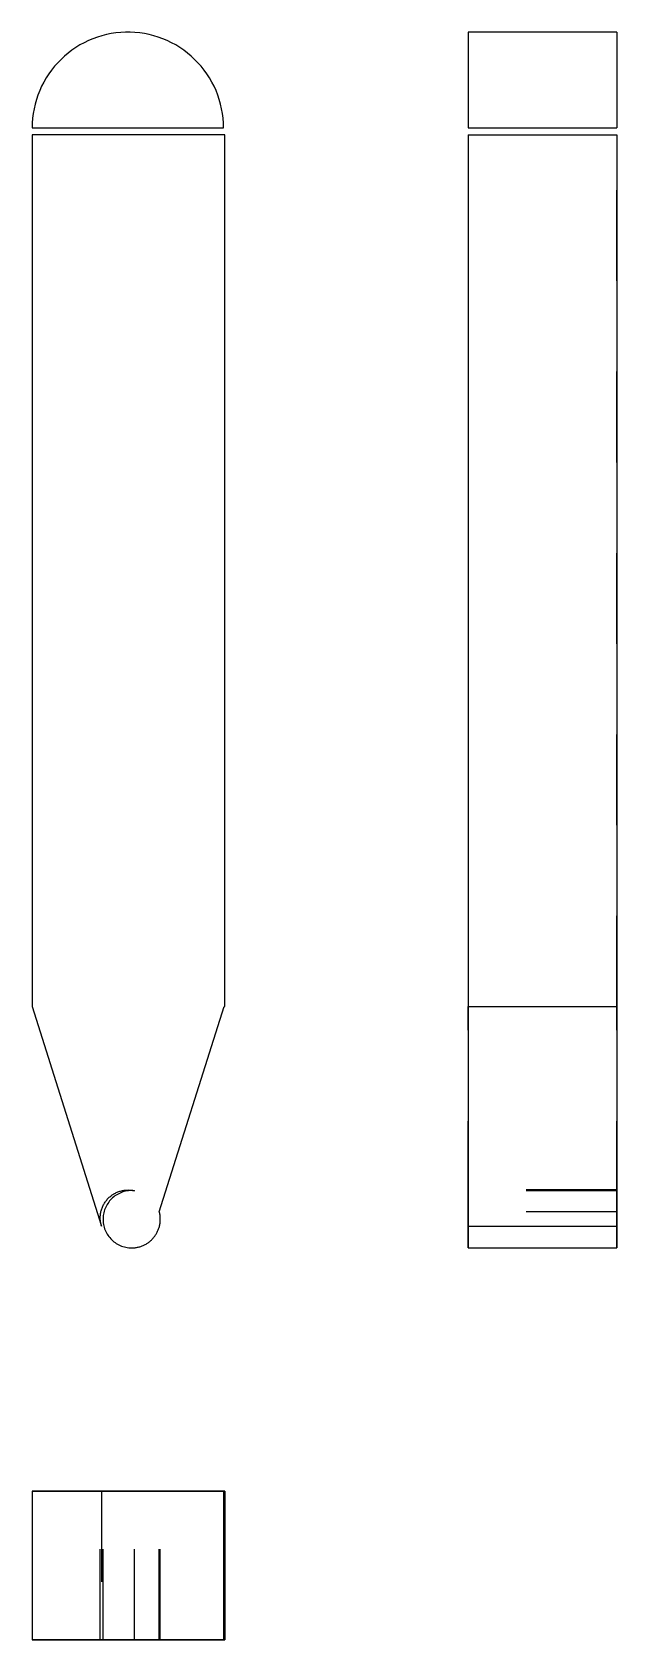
# Model space of a CAD drawing. Extents: x 0 to 0.64, y 0 to 1.77.
import ezdxf

# ---------------------------------------------------------------- set-up
doc = ezdxf.new("R2010")
doc.units = 0
doc.linetypes.add('HIDDEN', pattern=[0.067009, 0.044695, -0.022314])
for name, color, linetype in [('FRONT', 7, 'CONTINUOUS'), ('LEFT', 7, 'CONTINUOUS'), ('LEFT_HID', 7, 'HIDDEN'), ('TOP', 7, 'CONTINUOUS'), ('TOP_HID', 7, 'HIDDEN')]:
    doc.layers.add(name, color=color, linetype=linetype)

msp = doc.modelspace()

# ---------------------------------------------------------------- linework, layer by layer
at = {"layer": 'FRONT'}
for p, q in [((0.048247, 1.755397), (0.043902, 1.752435)), ((0.052734, 1.75814), (0.048247, 1.755397)), ((0.057353, 1.760655), (0.052734, 1.75814)), ((0.062091, 1.762936), (0.057353, 1.760655)), ((0.066937, 1.764979), (0.062091, 1.762936)), ((0.071878, 1.766778), (0.066937, 1.764979)), ((0.076904, 1.768328), (0.071878, 1.766778)), ((0.082, 1.769625), (0.076904, 1.768328)), ((0.087154, 1.770667), (0.082, 1.769625)), ((0.092354, 1.771451), (0.087154, 1.770667)), ((0.097587, 1.771975), (0.092354, 1.771451)), ((0.102839, 1.772237), (0.097587, 1.771975)), ((0.108098, 1.772237), (0.102839, 1.772237)), ((0.11335, 1.771975), (0.108098, 1.772237)), ((0.118583, 1.771451), (0.11335, 1.771975)), ((0.123783, 1.770667), (0.118583, 1.771451)), ((0.128938, 1.769625), (0.123783, 1.770667)), ((0.134034, 1.768328), (0.128938, 1.769625)), ((0.139059, 1.766778), (0.134034, 1.768328)), ((0.144001, 1.764979), (0.139059, 1.766778)), ((0.148847, 1.762936), (0.144001, 1.764979)), ((0.153585, 1.760655), (0.148847, 1.762936)), ((0.158203, 1.75814), (0.153585, 1.760655)), ((0.16269, 1.755397), (0.158203, 1.75814)), ((0.167035, 1.752435), (0.16269, 1.755397)), ((0.028155, 1.738538), (0.024675, 1.734595)), ((0.031827, 1.742303), (0.028155, 1.738538)), ((0.035682, 1.745879), (0.031827, 1.742303)), ((0.03971, 1.74926), (0.035682, 1.745879)), ((0.043902, 1.752435), (0.03971, 1.74926)), ((0.171227, 1.74926), (0.167035, 1.752435)), ((0.175256, 1.745879), (0.171227, 1.74926)), ((0.179111, 1.742303), (0.175256, 1.745879)), ((0.182783, 1.738538), (0.179111, 1.742303)), ((0.186262, 1.734595), (0.182783, 1.738538)), ((0.015473, 1.721796), (0.012844, 1.717242)), ((0.018326, 1.726214), (0.015473, 1.721796)), ((0.021396, 1.730483), (0.018326, 1.726214)), ((0.024675, 1.734595), (0.021396, 1.730483)), ((0.189541, 1.730483), (0.186262, 1.734595)), ((0.192611, 1.726214), (0.189541, 1.730483)), ((0.195464, 1.721796), (0.192611, 1.726214)), ((0.198094, 1.717242), (0.195464, 1.721796)), ((0.006361, 1.702873), (0.004686, 1.697888)), ((0.008282, 1.707769), (0.006361, 1.702873)), ((0.010445, 1.712562), (0.008282, 1.707769)), ((0.012844, 1.717242), (0.010445, 1.712562)), ((0.200493, 1.712562), (0.198094, 1.717242)), ((0.202656, 1.707769), (0.200493, 1.712562)), ((0.204577, 1.702873), (0.202656, 1.707769)), ((0.206252, 1.697888), (0.204577, 1.702873)), ((0.002091, 1.687699), (0.001178, 1.68252)), ((0.003261, 1.692826), (0.002091, 1.687699)), ((0.004686, 1.697888), (0.003261, 1.692826)), ((0.207676, 1.692826), (0.206252, 1.697888)), ((0.208846, 1.687699), (0.207676, 1.692826)), ((0.20976, 1.68252), (0.208846, 1.687699)), ((0.000131, 1.672058), (0, 1.666801)), ((0, 1.666801), (0.210938, 1.666801)), ((0.000524, 1.677302), (0.000131, 1.672058)), ((0.001178, 1.68252), (0.000524, 1.677302)), ((0.210413, 1.677302), (0.20976, 1.68252)), ((0.210806, 1.672058), (0.210413, 1.677302)), ((0.210938, 1.666801), (0.210806, 1.672058)), ((0, 1.658988), (0, 0.698051)), ((0.212418, 1.658988), (0, 1.658988)), ((0.212418, 0.698051), (0.212418, 1.658988)), ((0, 0.698051), (0.07648, 0.455863)), ((0.140187, 0.471924), (0.211595, 0.698051)), ((0.211595, 0.698051), (0.212418, 0.698051)), ((0.077826, 0.477932), (0.078268, 0.478859)), ((0.078268, 0.478859), (0.078742, 0.479772)), ((0.078742, 0.479772), (0.079246, 0.480668)), ((0.079246, 0.480668), (0.079779, 0.481546)), ((0.079779, 0.481546), (0.080341, 0.482407)), ((0.080341, 0.482407), (0.080932, 0.483248)), ((0.080932, 0.483248), (0.081551, 0.484069)), ((0.081551, 0.484069), (0.082197, 0.484868)), ((0.082565, 0.479823), (0.081772, 0.478407)), ((0.082197, 0.484868), (0.082869, 0.485646)), ((0.083431, 0.481196), (0.082565, 0.479823)), ((0.082869, 0.485646), (0.083567, 0.486401)), ((0.084366, 0.482523), (0.083431, 0.481196)), ((0.083567, 0.486401), (0.084289, 0.487132)), ((0.084289, 0.487132), (0.085036, 0.487839)), ((0.085368, 0.4838), (0.084366, 0.482523)), ((0.085036, 0.487839), (0.085806, 0.48852)), ((0.086434, 0.485024), (0.085368, 0.4838)), ((0.085806, 0.48852), (0.086598, 0.489175)), ((0.087561, 0.486191), (0.086434, 0.485024)), ((0.086598, 0.489175), (0.087411, 0.489803)), ((0.087411, 0.489803), (0.088245, 0.490404)), ((0.088747, 0.487299), (0.087561, 0.486191)), ((0.088245, 0.490404), (0.089099, 0.490976)), ((0.089989, 0.488345), (0.088747, 0.487299)), ((0.089099, 0.490976), (0.089972, 0.49152)), ((0.089972, 0.49152), (0.090862, 0.492034)), ((0.091282, 0.489325), (0.089989, 0.488345)), ((0.090862, 0.492034), (0.091768, 0.492518)), ((0.092625, 0.490238), (0.091282, 0.489325)), ((0.091768, 0.492518), (0.092691, 0.492972)), ((0.094012, 0.49108), (0.092625, 0.490238)), ((0.092691, 0.492972), (0.093628, 0.493394)), ((0.093628, 0.493394), (0.094579, 0.493785)), ((0.095441, 0.49185), (0.094012, 0.49108)), ((0.094579, 0.493785), (0.095542, 0.494144)), ((0.096907, 0.492546), (0.095441, 0.49185)), ((0.095542, 0.494144), (0.096516, 0.494471)), ((0.096516, 0.494471), (0.097501, 0.494764)), ((0.098407, 0.493165), (0.096907, 0.492546)), ((0.097501, 0.494764), (0.098496, 0.495025)), ((0.099938, 0.493707), (0.098407, 0.493165)), ((0.098496, 0.495025), (0.099498, 0.495253)), ((0.099498, 0.495253), (0.100508, 0.495446)), ((0.101493, 0.494169), (0.099938, 0.493707)), ((0.100508, 0.495446), (0.101523, 0.495606)), ((0.103071, 0.49455), (0.101493, 0.494169)), ((0.101523, 0.495606), (0.102543, 0.495732)), ((0.102543, 0.495732), (0.103567, 0.495824)), ((0.104666, 0.494851), (0.103071, 0.49455)), ((0.103567, 0.495824), (0.104593, 0.495881)), ((0.104593, 0.495881), (0.105621, 0.495904)), ((0.106275, 0.495068), (0.104666, 0.494851)), ((0.105621, 0.495904), (0.106649, 0.495893)), ((0.107892, 0.495203), (0.106275, 0.495068)), ((0.106649, 0.495893), (0.107676, 0.495847)), ((0.107676, 0.495847), (0.108701, 0.495767)), ((0.109514, 0.495254), (0.107892, 0.495203)), ((0.108701, 0.495767), (0.109722, 0.495653)), ((0.111137, 0.495222), (0.109514, 0.495254)), ((0.109722, 0.495653), (0.110739, 0.495505)), ((0.110739, 0.495505), (0.111751, 0.495323)), ((0.112756, 0.495107), (0.111137, 0.495222)), ((0.111751, 0.495323), (0.112756, 0.495107)), ((0.075045, 0.464968), (0.075056, 0.465996)), ((0.075068, 0.46394), (0.075045, 0.464968)), ((0.075056, 0.465996), (0.075101, 0.467023)), ((0.075126, 0.462914), (0.075068, 0.46394)), ((0.075101, 0.467023), (0.075181, 0.468047)), ((0.075218, 0.46189), (0.075126, 0.462914)), ((0.075181, 0.468047), (0.075295, 0.469069)), ((0.075344, 0.46087), (0.075218, 0.46189)), ((0.075295, 0.469069), (0.075443, 0.470086)), ((0.075504, 0.459855), (0.075344, 0.46087)), ((0.075443, 0.470086), (0.075625, 0.471098)), ((0.075625, 0.471098), (0.07584, 0.472103)), ((0.07584, 0.472103), (0.076089, 0.4731)), ((0.076089, 0.4731), (0.076372, 0.474089)), ((0.076372, 0.474089), (0.076687, 0.475067)), ((0.076687, 0.475067), (0.077034, 0.476034)), ((0.077034, 0.476034), (0.077414, 0.47699)), ((0.077414, 0.47699), (0.077826, 0.477932)), ((0.078212, 0.466014), (0.078133, 0.464393)), ((0.078133, 0.464393), (0.078138, 0.46277)), ((0.078138, 0.46277), (0.078226, 0.461149)), ((0.078373, 0.467629), (0.078212, 0.466014)), ((0.078226, 0.461149), (0.078398, 0.459535)), ((0.078618, 0.469233), (0.078373, 0.467629)), ((0.078944, 0.470823), (0.078618, 0.469233)), ((0.079352, 0.472394), (0.078944, 0.470823)), ((0.07984, 0.473942), (0.079352, 0.472394)), ((0.080407, 0.475463), (0.07984, 0.473942)), ((0.081052, 0.476953), (0.080407, 0.475463)), ((0.081772, 0.478407), (0.081052, 0.476953)), ((0.140414, 0.471032), (0.140187, 0.471924)), ((0.140615, 0.470135), (0.140414, 0.471032)), ((0.14079, 0.469232), (0.140615, 0.470135)), ((0.140939, 0.468324), (0.14079, 0.469232)), ((0.141061, 0.467413), (0.140939, 0.468324)), ((0.141157, 0.466498), (0.141061, 0.467413)), ((0.141076, 0.460071), (0.141168, 0.460986)), ((0.141225, 0.465581), (0.141157, 0.466498)), ((0.141168, 0.460986), (0.141233, 0.461903)), ((0.141268, 0.464662), (0.141225, 0.465581)), ((0.141233, 0.461903), (0.141271, 0.462822)), ((0.141283, 0.463742), (0.141268, 0.464662)), ((0.141271, 0.462822), (0.141283, 0.463742)), ((0.075698, 0.458845), (0.075504, 0.459855)), ((0.075925, 0.457843), (0.075698, 0.458845)), ((0.076186, 0.456848), (0.075925, 0.457843)), ((0.07648, 0.455863), (0.076186, 0.456848)), ((0.078398, 0.459535), (0.078652, 0.457932)), ((0.078652, 0.457932), (0.078988, 0.456344)), ((0.078988, 0.456344), (0.079405, 0.454776)), ((0.079405, 0.454776), (0.079903, 0.453231)), ((0.079903, 0.453231), (0.080479, 0.451713)), ((0.080479, 0.451713), (0.081132, 0.450227)), ((0.081132, 0.450227), (0.081861, 0.448777)), ((0.081861, 0.448777), (0.082663, 0.447366)), ((0.082663, 0.447366), (0.083537, 0.445998)), ((0.083537, 0.445998), (0.084479, 0.444677)), ((0.084479, 0.444677), (0.085489, 0.443406)), ((0.085489, 0.443406), (0.086562, 0.442189)), ((0.133318, 0.442709), (0.133918, 0.443406)), ((0.133918, 0.443406), (0.134499, 0.444119)), ((0.134499, 0.444119), (0.135058, 0.44485)), ((0.135058, 0.44485), (0.135595, 0.445596)), ((0.135595, 0.445596), (0.136111, 0.446358)), ((0.136111, 0.446358), (0.136604, 0.447134)), ((0.136604, 0.447134), (0.137074, 0.447925)), ((0.137074, 0.447925), (0.137521, 0.448729)), ((0.137521, 0.448729), (0.137945, 0.449545)), ((0.137945, 0.449545), (0.138344, 0.450373)), ((0.138344, 0.450373), (0.13872, 0.451213)), ((0.13872, 0.451213), (0.13907, 0.452064)), ((0.13907, 0.452064), (0.139396, 0.452924)), ((0.139396, 0.452924), (0.139697, 0.453793)), ((0.139697, 0.453793), (0.139972, 0.454671)), ((0.139972, 0.454671), (0.140221, 0.455556)), ((0.140221, 0.455556), (0.140445, 0.456448)), ((0.140445, 0.456448), (0.140642, 0.457347)), ((0.140642, 0.457347), (0.140813, 0.45825)), ((0.140813, 0.45825), (0.140958, 0.459159)), ((0.140958, 0.459159), (0.141076, 0.460071)), ((0.086562, 0.442189), (0.087697, 0.441028)), ((0.087697, 0.441028), (0.08889, 0.439927)), ((0.08889, 0.439927), (0.090137, 0.438889)), ((0.090137, 0.438889), (0.091437, 0.437917)), ((0.091437, 0.437917), (0.092785, 0.437012)), ((0.092785, 0.437012), (0.094177, 0.436178)), ((0.094177, 0.436178), (0.09561, 0.435417)), ((0.09561, 0.435417), (0.097081, 0.43473)), ((0.097081, 0.43473), (0.098585, 0.434119)), ((0.098585, 0.434119), (0.100118, 0.433587)), ((0.100118, 0.433587), (0.101677, 0.433134)), ((0.101677, 0.433134), (0.103257, 0.432762)), ((0.103257, 0.432762), (0.104853, 0.432472)), ((0.104853, 0.432472), (0.106463, 0.432264)), ((0.106463, 0.432264), (0.108081, 0.432139)), ((0.108081, 0.432139), (0.109704, 0.432097)), ((0.109704, 0.432097), (0.110624, 0.43211)), ((0.110624, 0.43211), (0.111543, 0.432151)), ((0.111543, 0.432151), (0.11246, 0.432218)), ((0.11246, 0.432218), (0.113375, 0.432311)), ((0.113375, 0.432311), (0.114287, 0.432431)), ((0.114287, 0.432431), (0.115195, 0.432578)), ((0.115195, 0.432578), (0.116098, 0.432751)), ((0.116098, 0.432751), (0.116996, 0.432951)), ((0.116996, 0.432951), (0.117888, 0.433176)), ((0.117888, 0.433176), (0.118773, 0.433427)), ((0.118773, 0.433427), (0.11965, 0.433704)), ((0.11965, 0.433704), (0.120518, 0.434007)), ((0.120518, 0.434007), (0.121378, 0.434334)), ((0.121378, 0.434334), (0.122227, 0.434686)), ((0.122227, 0.434686), (0.123066, 0.435064)), ((0.123066, 0.435064), (0.123894, 0.435465)), ((0.123894, 0.435465), (0.12471, 0.43589)), ((0.12471, 0.43589), (0.125513, 0.436339)), ((0.125513, 0.436339), (0.126302, 0.436811)), ((0.126302, 0.436811), (0.127077, 0.437306)), ((0.127077, 0.437306), (0.127838, 0.437823)), ((0.127838, 0.437823), (0.128583, 0.438362)), ((0.128583, 0.438362), (0.129312, 0.438922)), ((0.129312, 0.438922), (0.130025, 0.439504)), ((0.130025, 0.439504), (0.13072, 0.440106)), ((0.13072, 0.440106), (0.131398, 0.440728)), ((0.131398, 0.440728), (0.132057, 0.44137)), ((0.132057, 0.44137), (0.132697, 0.44203)), ((0.132697, 0.44203), (0.133318, 0.442709))]:
    msp.add_line(p, q, dxfattribs=at)
at = {"layer": 'LEFT'}
for p, q in [((0.480452, 1.77227), (0.480452, 1.666801)), ((0.644515, 1.77227), (0.480452, 1.77227)), ((0.644515, 1.77227), (0.644515, 1.666801)), ((0.480452, 1.666801), (0.644515, 1.666801)), ((0.480452, 1.658988), (0.644515, 1.658988)), ((0.480452, 1.658988), (0.480452, 0.698051)), ((0.644515, 1.658988), (0.644515, 0.698051)), ((0.480452, 0.698051), (0.644515, 0.698051)), ((0.480452, 0.698051), (0.480452, 0.455863)), ((0.644515, 0.698051), (0.644515, 0.455863)), ((0.480452, 0.455863), (0.644515, 0.455863)), ((0.480452, 0.455863), (0.480452, 0.432097)), ((0.644515, 0.455863), (0.644515, 0.432097)), ((0.480452, 0.432097), (0.644515, 0.432097))]:
    msp.add_line(p, q, dxfattribs=at)
at = {"layer": 'LEFT_HID', "linetype": 'HIDDEN'}
for p, q in [((0.644515, 0.698051), (0.644515, 1.658988)), ((0.480452, 0.471924), (0.480452, 0.698051)), ((0.644515, 0.471924), (0.644515, 0.698051)), ((0.480452, 0.455863), (0.480452, 0.495905)), ((0.480452, 0.495905), (0.480452, 0.495107)), ((0.644515, 0.495905), (0.480452, 0.495905)), ((0.480452, 0.495107), (0.480452, 0.495255)), ((0.480452, 0.495255), (0.480452, 0.455863)), ((0.644515, 0.495255), (0.480452, 0.495255)), ((0.644515, 0.495107), (0.480452, 0.495107)), ((0.480452, 0.471924), (0.480452, 0.495107)), ((0.480452, 0.495107), (0.480452, 0.455863)), ((0.644515, 0.455863), (0.644515, 0.495905)), ((0.644515, 0.495905), (0.644515, 0.495107)), ((0.644515, 0.495107), (0.644515, 0.495255)), ((0.644515, 0.495255), (0.644515, 0.455863)), ((0.644515, 0.471924), (0.644515, 0.495107)), ((0.644515, 0.495107), (0.644515, 0.455863)), ((0.644515, 0.471924), (0.480452, 0.471924)), ((0.480452, 0.455863), (0.480452, 0.471924)), ((0.480452, 0.432097), (0.480452, 0.471924)), ((0.644515, 0.455863), (0.644515, 0.471924)), ((0.644515, 0.432097), (0.644515, 0.471924))]:
    msp.add_line(p, q, dxfattribs=at)
at = {"layer": 'TOP'}
for p, q in [((0, 0.164062), (0, 0)), ((0.210938, 0.164062), (0, 0.164062)), ((0.212418, 0.164063), (0.210938, 0.164063)), ((0.210938, 0.164062), (0.210938, 0)), ((0.212418, 0.164063), (0.212418, 0)), ((0.210938, 0), (0, 0)), ((0.212418, 0), (0.210938, 0))]:
    msp.add_line(p, q, dxfattribs=at)
at = {"layer": 'TOP_HID', "linetype": 'HIDDEN'}
for p, q in [((0, 0.164062), (0.07648, 0.164062)), ((0, 0.164062), (0.211595, 0.164062)), ((0.07648, 0.164062), (0.075044, 0.164062)), ((0.075044, 0.164062), (0.112756, 0.164062)), ((0.075044, 0), (0.075044, 0.164062)), ((0.07648, 0.164062), (0.07648, 0)), ((0.112756, 0.164062), (0.078125, 0.164062)), ((0.078125, 0.164062), (0.109704, 0.164062)), ((0.078125, 0), (0.078125, 0.164062)), ((0.109704, 0.164062), (0.141283, 0.164062)), ((0.112756, 0), (0.112756, 0.164062)), ((0.140187, 0.164062), (0.112756, 0.164062)), ((0.112756, 0.164062), (0.135115, 0.164062)), ((0.135115, 0.164062), (0.140187, 0.164062)), ((0.140187, 0.164062), (0.211595, 0.164062)), ((0.140187, 0), (0.140187, 0.164062)), ((0.141283, 0.164062), (0.140187, 0.164062)), ((0.141283, 0), (0.141283, 0.164062)), ((0.211595, 0.164062), (0.212418, 0.164062)), ((0.211595, 0.164062), (0.211595, 0)), ((0, 0), (0.07648, 0)), ((0, 0), (0.211595, 0)), ((0.210938, 0), (0, 0)), ((0.07648, 0), (0.075044, 0)), ((0.075044, 0), (0.112756, 0)), ((0.112756, 0), (0.078125, 0)), ((0.078125, 0), (0.109704, 0)), ((0.109704, 0), (0.141283, 0)), ((0.140187, 0), (0.112756, 0)), ((0.112756, 0), (0.135115, 0)), ((0.135115, 0), (0.140187, 0)), ((0.140187, 0), (0.211595, 0)), ((0.141283, 0), (0.140187, 0)), ((0.211595, 0), (0.212418, 0))]:
    msp.add_line(p, q, dxfattribs=at)

doc.saveas('drawing.dxf')
